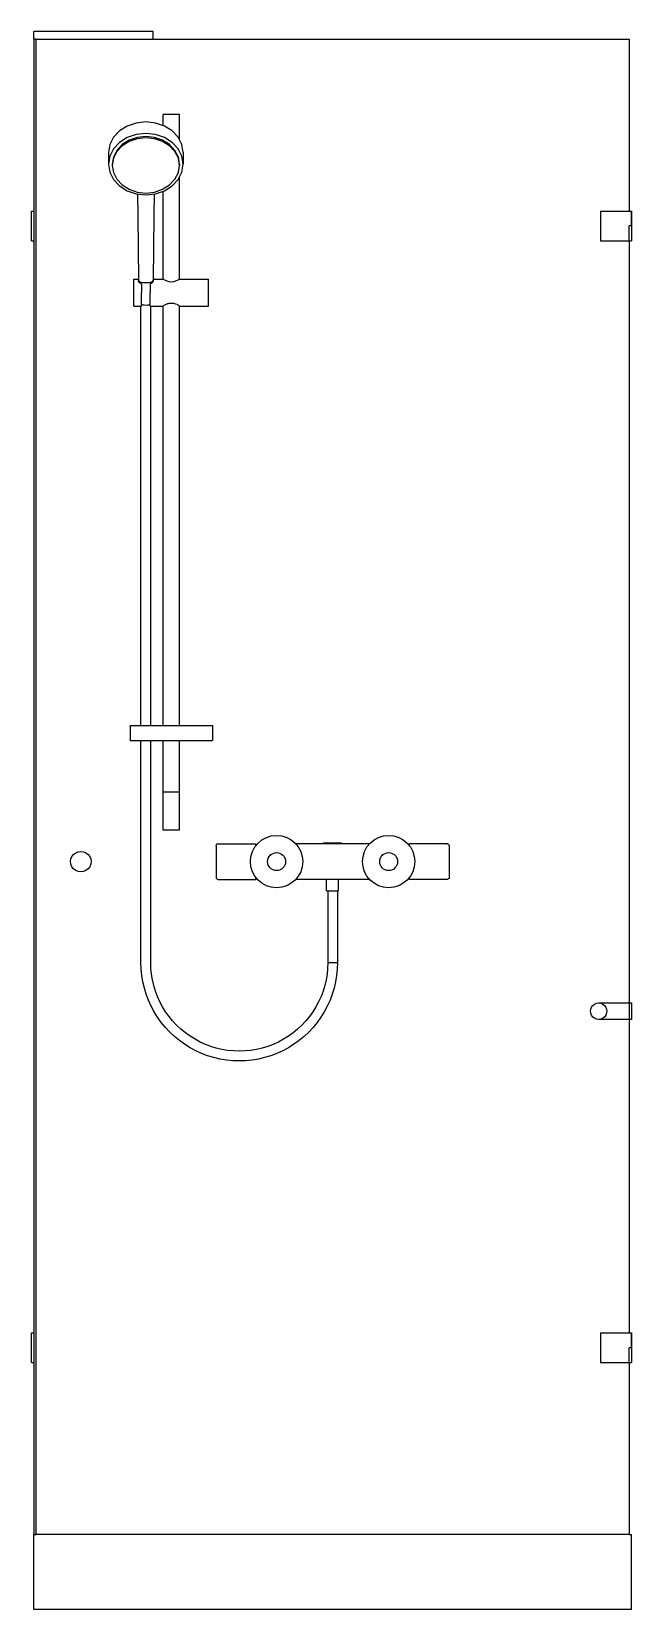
# Model space of a CAD drawing. Header units: millimetres. Extents: x -3 to 800, y 0 to 2110.
import ezdxf

# ---------------------------------------------------------------- set-up
doc = ezdxf.new("R2010")
doc.units = ezdxf.units.MM
doc.layers.add('ceco.net 364', color=7, linetype='Continuous')

msp = doc.modelspace()

# ---------------------------------------------------------------- linework, layer by layer
at = {"layer": 'ceco.net 364', "linetype": 'Continuous'}
for p, q in [((160, 2110), (0, 2110)), ((0, 2100), (0, 2110)), ((160, 2100), (160, 2110)), ((0, 2100), (0, 100)), ((3, 2100), (0, 2100)), ((3, 2100), (797, 2100)), ((3, 100), (3, 2100)), ((797, 2100), (797, 1870)), ((125, 1983.7), (114.6, 1977.1)), ((137.1, 1987.7), (125, 1983.7)), ((150, 1989.1), (137.1, 1987.7)), ((162.9, 1987.7), (150, 1989.1)), ((175, 1983.7), (162.9, 1987.7)), ((173.4, 1999), (173, 1999)), ((173, 1984.3), (173, 1999)), ((174.5, 1999), (173.4, 1999)), ((176.2, 1999), (174.5, 1999)), ((185.4, 1977.1), (175, 1983.7)), ((178.5, 1999), (176.2, 1999)), ((181.2, 1999), (178.5, 1999)), ((184, 1999), (181.2, 1999)), ((186.8, 1999), (184, 1999)), ((189.5, 1999), (186.8, 1999)), ((191.8, 1999), (189.5, 1999)), ((193.5, 1999), (191.8, 1999)), ((194.6, 1999), (193.5, 1999)), ((195, 1999), (194.6, 1999)), ((195, 1965.3), (195, 1999)), ((106.7, 1968.7), (101.7, 1958.8)), ((114.6, 1977.1), (106.7, 1968.7)), ((125, 1968.2), (114.6, 1961.7)), ((127.5, 1964.6), (118.2, 1958.8)), ((127.5, 1962.9), (118.2, 1957)), ((137.1, 1972.3), (125, 1968.2)), ((138.4, 1968.3), (127.5, 1964.6)), ((138.4, 1966.6), (127.5, 1962.9)), ((150, 1973.7), (137.1, 1972.3)), ((150, 1969.6), (138.4, 1968.3)), ((150, 1967.8), (138.4, 1966.6)), ((162.9, 1972.3), (150, 1973.7)), ((161.6, 1968.3), (150, 1969.6)), ((161.6, 1966.6), (150, 1967.8)), ((172.5, 1964.6), (161.6, 1968.3)), ((172.5, 1962.9), (161.6, 1966.6)), ((175, 1968.2), (162.9, 1972.3)), ((181.8, 1958.8), (172.5, 1964.6)), ((181.8, 1957), (172.5, 1962.9)), ((185.4, 1961.7), (175, 1968.2)), ((193.3, 1968.7), (185.4, 1977.1)), ((198.3, 1958.8), (193.3, 1968.7)), ((101.7, 1958.8), (100, 1948.2)), ((100, 1948.2), (100, 1948.1)), ((100, 1948.1), (100, 1932.7)), ((101.7, 1943.3), (100, 1932.7)), ((106.7, 1953.2), (101.7, 1943.3)), ((106.5, 1942.2), (105, 1932.7)), ((111, 1951.1), (106.5, 1942.2)), ((111, 1949.4), (106.5, 1940.5)), ((114.6, 1961.7), (106.7, 1953.2)), ((118.2, 1958.8), (111, 1951.1)), ((118.2, 1957), (111, 1949.4)), ((189, 1951.1), (181.8, 1958.8)), ((189, 1949.4), (181.8, 1957)), ((193.3, 1953.2), (185.4, 1961.7)), ((193.5, 1942.2), (189, 1951.1)), ((193.5, 1940.5), (189, 1949.4)), ((198.3, 1943.3), (193.3, 1953.2)), ((195, 1932.7), (193.5, 1942.2)), ((200, 1948.2), (198.3, 1958.8)), ((200, 1932.7), (198.3, 1943.3)), ((200, 1948.2), (200, 1948.1)), ((200, 1948.1), (200, 1932.7)), ((100, 1932.7), (101.7, 1922.1)), ((101.7, 1922.1), (106.7, 1912.2)), ((106.5, 1940.5), (105, 1931)), ((105, 1932.7), (105, 1931)), ((105, 1931), (106.5, 1921.4)), ((106.5, 1921.4), (111, 1912.5)), ((189, 1912.5), (193.5, 1921.4)), ((193.3, 1912.2), (198.3, 1922.1)), ((195, 1931), (193.5, 1940.5)), ((193.5, 1921.4), (195, 1931)), ((195, 1932.7), (195, 1931)), ((198.3, 1922.1), (200, 1932.7)), ((106.7, 1912.2), (114.6, 1903.7)), ((111, 1912.5), (118.2, 1904.9)), ((114.6, 1903.7), (125, 1897.2)), ((118.2, 1904.9), (127.5, 1899.1)), ((127.5, 1899.1), (138.4, 1895.4)), ((161.6, 1895.4), (172.5, 1899.1)), ((172.5, 1899.1), (181.8, 1904.9)), ((175, 1897.2), (185.4, 1903.7)), ((181.8, 1904.9), (189, 1912.5)), ((185.4, 1903.7), (193.3, 1912.2)), ((195, 1779), (195, 1915.6)), ((125, 1897.2), (137.1, 1893.1)), ((137.1, 1893.1), (150, 1891.7)), ((138.4, 1895.4), (150, 1894.1)), ((139, 1892.9), (139.5, 1863.4)), ((150, 1894.1), (161.6, 1895.4)), ((150, 1891.7), (162.9, 1893.1)), ((161, 1892.9), (160.5, 1863.4)), ((162.9, 1893.1), (175, 1897.2)), ((173, 1779), (173, 1896.5)), ((-3, 1870), (0, 1870)), ((-3, 1830), (-3, 1870)), ((139.5, 1863.4), (140, 1777.4)), ((160.5, 1863.4), (160, 1777.4)), ((758.5, 1870), (798.5, 1870)), ((758.5, 1870), (758.5, 1830)), ((798.5, 1870), (799.8, 1870)), ((799.8, 1870), (800, 1870)), ((799.8, 1870), (799.8, 1850)), ((800, 1870), (800, 1850)), ((798.5, 1850), (797, 1850)), ((797, 1830), (797, 1850)), ((798.9, 1850), (798.5, 1850)), ((799.2, 1850), (798.9, 1850)), ((799.4, 1850), (799.2, 1850)), ((799.8, 1850), (799.4, 1850)), ((800, 1850), (799.8, 1850)), ((800, 1850), (800, 1830)), ((-3, 1830), (0, 1830)), ((758.5, 1830), (797, 1830)), ((797, 1830), (797.7, 1830)), ((797, 1830), (797, 370)), ((797.7, 1830), (799.2, 1830)), ((799.2, 1830), (800, 1830)), ((134, 1779), (140, 1779)), ((134, 1778.4), (134, 1779)), ((134, 1776.6), (134, 1778.4)), ((134, 1773.7), (134, 1776.6)), ((134, 1770), (134, 1773.7)), ((140, 1777.4), (140.2, 1776.7)), ((140, 1777.2), (140, 1777.3)), ((140.2, 1776.6), (140, 1777.2)), ((140.2, 1776.7), (140.9, 1776)), ((140.3, 1776), (140.2, 1776.6)), ((141.3, 1774.4), (140.3, 1776)), ((140.9, 1776), (142.1, 1775.3)), ((142.2, 1773.7), (141.3, 1774.4)), ((141.5, 1774.3), (141.5, 1775.6)), ((142.1, 1775.3), (143.5, 1774.9)), ((142.9, 1772.9), (142.2, 1773.7)), ((144, 1772.2), (142.9, 1772.9)), ((143.5, 1774.9), (145.2, 1774.6)), ((145.2, 1774.6), (147, 1774.5)), ((147, 1774.5), (153, 1774.5)), ((153, 1774.5), (154.8, 1774.6)), ((154.8, 1774.6), (156.5, 1774.9)), ((157.1, 1772.9), (156, 1772.2)), ((156.5, 1774.9), (157.9, 1775.3)), ((157.8, 1773.7), (157.1, 1772.9)), ((158.7, 1774.4), (157.8, 1773.7)), ((157.9, 1775.3), (159.1, 1776)), ((158.5, 1774.3), (158.5, 1775.6)), ((159.7, 1776), (158.7, 1774.4)), ((159.1, 1776), (159.8, 1776.7)), ((159.8, 1776.6), (159.7, 1776)), ((159.8, 1776.7), (160, 1777.4)), ((160, 1777.2), (159.8, 1776.6)), ((160, 1779), (173, 1779)), ((160, 1777.3), (160, 1777.2)), ((173.4, 1778.6), (173, 1779)), ((174.1, 1778.4), (173.4, 1778.6)), ((174.5, 1778), (174.1, 1778.4)), ((176.2, 1777.1), (174.5, 1778)), ((177.8, 1776.6), (176.2, 1777.1)), ((178.5, 1776.2), (177.8, 1776.6)), ((181.2, 1775.3), (178.5, 1776.2)), ((184, 1775.1), (181.2, 1775.3)), ((186.8, 1775.3), (184, 1775.1)), ((189.5, 1776.2), (186.8, 1775.3)), ((190.2, 1776.6), (189.5, 1776.2)), ((191.8, 1777.1), (190.2, 1776.6)), ((193.5, 1778), (191.8, 1777.1)), ((193.9, 1778.4), (193.5, 1778)), ((194.6, 1778.6), (193.9, 1778.4)), ((195, 1779), (194.6, 1778.6)), ((195, 1779), (234, 1779)), ((234, 1778.4), (234, 1779)), ((234, 1776.6), (234, 1778.4)), ((234, 1773.7), (234, 1776.6)), ((234, 1770), (234, 1773.7)), ((134, 1765.7), (134, 1770)), ((134, 1761), (134, 1765.7)), ((134, 1756.3), (134, 1761)), ((134, 1752), (134, 1756.3)), ((134, 1748.3), (134, 1752)), ((144, 1772.2), (144, 1770)), ((144, 1770), (144, 1765.7)), ((144, 1765.7), (144, 1761)), ((144, 1756.3), (144, 1761)), ((144, 1752), (144, 1756.3)), ((144, 1748.3), (144, 1752)), ((156, 1772.2), (156, 1770)), ((156, 1770), (156, 1765.7)), ((156, 1765.7), (156, 1761)), ((156, 1756.3), (156, 1761)), ((156, 1752), (156, 1756.3)), ((156, 1748.3), (156, 1752)), ((234, 1765.7), (234, 1770)), ((234, 1761), (234, 1765.7)), ((234, 1756.3), (234, 1761)), ((234, 1752), (234, 1756.3)), ((234, 1748.3), (234, 1752)), ((134, 1745.4), (134, 1748.3)), ((134, 1743.6), (134, 1745.4)), ((134, 1743), (134, 1743.6)), ((134, 1743), (143.6, 1743)), ((143.4, 1724.7), (143.5, 1743)), ((144, 1743), (143.6, 1743)), ((144, 1745.4), (144, 1748.3)), ((144, 1743.6), (144, 1745.4)), ((145.8, 1744.3), (144, 1744.9)), ((144, 1743), (144, 1743.6)), ((147.8, 1743.9), (145.8, 1744.3)), ((150, 1743.8), (147.8, 1743.9)), ((152.2, 1743.9), (150, 1743.8)), ((154.2, 1744.3), (152.2, 1743.9)), ((156, 1744.9), (154.2, 1744.3)), ((156, 1745.4), (156, 1748.3)), ((156, 1743.6), (156, 1745.4)), ((156, 1743), (156, 1743.6)), ((156, 1743), (156.4, 1743)), ((156.4, 1743), (173, 1743)), ((156.6, 1724.7), (156.5, 1743)), ((173, 1743), (173.4, 1743.4)), ((173, 1182), (173, 1743)), ((173.4, 1743.4), (174.1, 1743.6)), ((174.5, 1744), (174.1, 1743.6)), ((174.5, 1744), (176.2, 1744.9)), ((176.2, 1744.9), (177.8, 1745.4)), ((178.5, 1745.8), (177.8, 1745.4)), ((178.5, 1745.8), (181.2, 1746.7)), ((181.2, 1746.7), (184, 1746.9)), ((184, 1746.9), (186.8, 1746.7)), ((186.8, 1746.7), (189.5, 1745.8)), ((189.5, 1745.8), (190.2, 1745.4)), ((191.8, 1744.9), (190.2, 1745.4)), ((191.8, 1744.9), (193.5, 1744)), ((193.5, 1744), (193.9, 1743.6)), ((194.6, 1743.4), (193.9, 1743.6)), ((194.6, 1743.4), (195, 1743)), ((195, 1182), (195, 1743)), ((195, 1743), (234, 1743)), ((234, 1745.4), (234, 1748.3)), ((234, 1743.6), (234, 1745.4)), ((234, 1743), (234, 1743.6)), ((143.5, 1639), (143.4, 1724.7)), ((156.5, 1639), (156.6, 1724.7)), ((143.5, 1532.5), (143.5, 1639)), ((156.5, 1532.5), (156.5, 1639)), ((143.5, 1426), (143.5, 1532.5)), ((156.5, 1426), (156.5, 1532.5)), ((143.5, 1319.5), (143.5, 1426)), ((156.5, 1319.5), (156.5, 1426)), ((143.5, 1213), (143.5, 1319.5)), ((156.5, 1213), (156.5, 1319.5)), ((143.5, 1182), (143.5, 1213)), ((156.5, 1182), (156.5, 1213)), ((129, 1182), (129, 1162)), ((129, 1182), (130.7, 1182)), ((130.7, 1182), (136.1, 1182)), ((136.1, 1182), (144.9, 1182)), ((144.9, 1182), (156.3, 1182)), ((156.3, 1182), (169.7, 1182)), ((169.7, 1182), (184, 1182)), ((184, 1182), (198.3, 1182)), ((198.3, 1182), (211.7, 1182)), ((211.7, 1182), (223.1, 1182)), ((223.1, 1182), (231.9, 1182)), ((231.9, 1182), (237.3, 1182)), ((237.3, 1182), (239, 1182)), ((239, 1182), (239, 1162)), ((129, 1162), (130.7, 1162)), ((130.7, 1162), (136.1, 1162)), ((136.1, 1162), (144.9, 1162)), ((143.5, 1106.5), (143.5, 1162)), ((144.9, 1162), (156.3, 1162)), ((156.3, 1162), (169.7, 1162)), ((156.5, 1106.5), (156.5, 1162)), ((169.7, 1162), (184, 1162)), ((173, 1093), (173, 1162)), ((184, 1162), (198.3, 1162)), ((195, 1093), (195, 1162)), ((198.3, 1162), (211.7, 1162)), ((211.7, 1162), (223.1, 1162)), ((223.1, 1162), (231.9, 1162)), ((231.9, 1162), (237.3, 1162)), ((237.3, 1162), (239, 1162)), ((143.5, 1000), (143.5, 1106.5)), ((156.5, 1000), (156.5, 1106.5)), ((173.4, 1093), (173, 1093)), ((173, 1042), (173, 1093)), ((174.5, 1093), (173.4, 1093)), ((176.2, 1093), (174.5, 1093)), ((178.5, 1093), (176.2, 1093)), ((181.2, 1093), (178.5, 1093)), ((184, 1093), (181.2, 1093)), ((186.8, 1093), (184, 1093)), ((189.5, 1093), (186.8, 1093)), ((191.8, 1093), (189.5, 1093)), ((193.5, 1093), (191.8, 1093)), ((194.6, 1093), (193.5, 1093)), ((195, 1093), (194.6, 1093)), ((195, 1042), (195, 1093)), ((173.4, 1042), (173, 1042)), ((174.5, 1042), (173.4, 1042)), ((176.2, 1042), (174.5, 1042)), ((178.5, 1042), (176.2, 1042)), ((181.2, 1042), (178.5, 1042)), ((184, 1042), (181.2, 1042)), ((186.8, 1042), (184, 1042)), ((189.5, 1042), (186.8, 1042)), ((191.8, 1042), (189.5, 1042)), ((193.5, 1042), (191.8, 1042)), ((194.6, 1042), (193.5, 1042)), ((195, 1042), (194.6, 1042)), ((56.1, 1011.9), (59.4, 1013.3)), ((59.4, 1013.3), (63, 1013.7)), ((63, 1013.7), (66.6, 1013.3)), ((66.6, 1013.3), (69.9, 1011.9)), ((244, 1021.2), (244.2, 1022)), ((244, 1021.2), (244, 1020.9)), ((244, 1020.9), (244, 1019.5)), ((244, 1019.5), (244, 1016.8)), ((244, 1016.8), (244, 1013)), ((244, 1013), (244, 1008.2)), ((244.6, 1022.7), (244.2, 1022)), ((244.6, 1022.7), (245.2, 1023.2)), ((245.9, 1023.6), (245.2, 1023.2)), ((245.9, 1023.6), (246.6, 1023.8)), ((247, 1023.9), (246.6, 1023.8)), ((247, 1023.9), (297, 1023.9)), ((297, 1022.4), (297, 1023.9)), ((298.9, 1023), (297, 1023)), ((297, 1020.5), (297, 1022.4)), ((299, 1023.1), (299, 1024)), ((299.7, 1024), (299, 1024)), ((449.7, 1024), (350.3, 1024)), ((388, 1025), (388.4, 1025)), ((388, 1024), (388, 1025)), ((388.4, 1025), (389.6, 1025)), ((389.6, 1025), (391.5, 1025)), ((391.5, 1025), (394, 1025)), ((394, 1025), (396.9, 1025)), ((396.9, 1025), (400, 1025)), ((400, 1025), (403.1, 1025)), ((403.1, 1025), (406, 1025)), ((406, 1025), (408.5, 1025)), ((408.5, 1025), (410.4, 1025)), ((410.4, 1025), (411.6, 1025)), ((411.6, 1025), (412, 1025)), ((412, 1024), (412, 1025)), ((501, 1024), (500.3, 1024)), ((501, 1023.1), (501, 1024)), ((501.1, 1023), (503, 1023)), ((553, 1023.9), (503, 1023.9)), ((503, 1022.4), (503, 1023.9)), ((503, 1020.5), (503, 1022.4)), ((553, 1023.9), (553.4, 1023.8)), ((554.1, 1023.6), (553.4, 1023.8)), ((554.1, 1023.6), (554.8, 1023.2)), ((555.4, 1022.7), (554.8, 1023.2)), ((555.4, 1022.7), (555.8, 1022)), ((556, 1021.2), (555.8, 1022)), ((556, 1021.2), (556, 1020.9)), ((556, 1020.9), (556, 1019.5)), ((556, 1019.5), (556, 1016.8)), ((556, 1016.8), (556, 1013)), ((556, 1013), (556, 1008.2)), ((49.3, 1000), (49.7, 1003.6)), ((49.7, 996.4), (49.3, 1000)), ((49.7, 1003.6), (51.1, 1006.9)), ((51.1, 993.1), (49.7, 996.4)), ((51.1, 1006.9), (53.3, 1009.7)), ((53.3, 990.3), (51.1, 993.1)), ((53.3, 1009.7), (56.1, 1011.9)), ((69.9, 1011.9), (72.7, 1009.7)), ((72.7, 1009.7), (74.9, 1006.9)), ((74.9, 993.1), (72.7, 990.3)), ((74.9, 1006.9), (76.3, 1003.6)), ((76.3, 996.4), (74.9, 993.1)), ((76.3, 1003.6), (76.7, 1000)), ((76.7, 1000), (76.3, 996.4)), ((143.5, 864.9), (143.5, 1000)), ((156.5, 865.1), (156.5, 1000)), ((244, 1008.2), (244, 1002.8)), ((244, 1002.8), (244, 997.2)), ((244, 997.2), (244, 991.8)), ((244, 991.8), (244, 987)), ((556, 1008.2), (556, 1002.8)), ((556, 1002.8), (556, 997.2)), ((556, 997.2), (556, 991.8)), ((556, 991.8), (556, 987)), ((56.1, 988.1), (53.3, 990.3)), ((59.4, 986.7), (56.1, 988.1)), ((63, 986.3), (59.4, 986.7)), ((66.6, 986.7), (63, 986.3)), ((69.9, 988.1), (66.6, 986.7)), ((72.7, 990.3), (69.9, 988.1)), ((244, 987), (244, 983.2)), ((244, 983.2), (244, 980.5)), ((244, 980.5), (244, 979.1)), ((244, 979.1), (244, 978.8)), ((244, 978.8), (244.2, 978)), ((244.2, 978), (244.6, 977.3)), ((244.6, 977.3), (245.2, 976.8)), ((245.2, 976.8), (245.9, 976.4)), ((245.9, 976.4), (246.6, 976.2)), ((246.6, 976.2), (247, 976.1)), ((247, 976.1), (297, 976.1)), ((297, 977.6), (297, 979.5)), ((297, 976.1), (297, 977.6)), ((298.9, 977), (297, 977)), ((299, 976), (299, 976.9)), ((299.7, 976), (299, 976)), ((449.7, 976), (350.3, 976)), ((392, 961), (392, 976)), ((408, 961), (408, 976)), ((501, 976), (500.3, 976)), ((501, 976), (501, 976.9)), ((501.1, 977), (503, 977)), ((503, 977.6), (503, 979.5)), ((503, 976.1), (503, 977.6)), ((553, 976.1), (503, 976.1)), ((553.4, 976.2), (553, 976.1)), ((554.1, 976.4), (553.4, 976.2)), ((554.8, 976.8), (554.1, 976.4)), ((555.4, 977.3), (554.8, 976.8)), ((555.8, 978), (555.4, 977.3)), ((556, 978.8), (555.8, 978)), ((556, 987), (556, 983.2)), ((556, 983.2), (556, 980.5)), ((556, 980.5), (556, 979.1)), ((556, 979.1), (556, 978.8)), ((392, 961), (392.3, 961)), ((392.3, 961), (393.1, 961)), ((393.1, 961), (394.3, 961)), ((393.5, 961), (393.5, 957.1)), ((393.5, 957.1), (393.5, 942.1)), ((393.5, 957.1), (393.5, 942.1)), ((394.3, 961), (396, 961)), ((396, 961), (397.9, 961)), ((397.9, 961), (400, 961)), ((400, 961), (402.1, 961)), ((402.1, 961), (404, 961)), ((404, 961), (405.7, 961)), ((405.7, 961), (406.9, 961)), ((406.5, 961), (406.5, 957.1)), ((406.5, 957.1), (406.5, 942.1)), ((406.5, 957.1), (406.5, 942.1)), ((406.9, 961), (407.7, 961)), ((407.7, 961), (408, 961)), ((393.5, 942.1), (393.5, 927.1)), ((406.5, 942.1), (406.5, 927.1)), ((393.5, 927.1), (393.5, 907.1)), ((406.5, 927.1), (406.5, 907.1)), ((393.5, 907.1), (393.5, 865.1)), ((406.5, 907.1), (406.5, 864.9)), ((156.8, 857.2), (156.5, 865.1)), ((393.5, 865.1), (393.2, 857.2)), ((393.5, 865.1), (393.7, 865.1)), ((393.7, 865.1), (394.4, 865.1)), ((143.8, 856.4), (143.5, 864.9)), ((144.6, 847.8), (143.8, 856.4)), ((146, 839.3), (144.6, 847.8)), ((157.5, 849.5), (156.8, 857.2)), ((158.8, 841.9), (157.5, 849.5)), ((392.5, 849.5), (391.2, 841.9)), ((393.2, 857.2), (392.5, 849.5)), ((394.4, 865.1), (395.4, 865.1)), ((395.4, 865.1), (396.7, 865.1)), ((396.7, 865.1), (398.3, 865)), ((398.3, 865), (400, 865)), ((400, 865), (401.7, 865)), ((401.7, 865), (403.2, 864.9)), ((403.2, 864.9), (404.6, 864.9)), ((405.4, 847.8), (404, 839.3)), ((404.6, 864.9), (405.6, 864.9)), ((406.2, 856.4), (405.4, 847.8)), ((405.6, 864.9), (406.3, 864.9)), ((406.5, 864.9), (406.2, 856.4)), ((406.3, 864.9), (406.5, 864.9)), ((148, 831), (146, 839.3)), ((150.5, 822.7), (148, 831)), ((160.5, 834.3), (158.8, 841.9)), ((162.8, 826.9), (160.5, 834.3)), ((165.5, 819.7), (162.8, 826.9)), ((387.2, 826.9), (384.5, 819.7)), ((389.5, 834.3), (387.2, 826.9)), ((391.2, 841.9), (389.5, 834.3)), ((402, 831), (399.5, 822.7)), ((404, 839.3), (402, 831)), ((153.5, 814.7), (150.5, 822.7)), ((157.1, 806.8), (153.5, 814.7)), ((161.1, 799.2), (157.1, 806.8)), ((168.7, 812.6), (165.5, 819.7)), ((172.4, 805.8), (168.7, 812.6)), ((176.5, 799.2), (172.4, 805.8)), ((377.6, 805.8), (373.5, 799.2)), ((381.3, 812.6), (377.6, 805.8)), ((384.5, 819.7), (381.3, 812.6)), ((392.9, 806.8), (388.9, 799.2)), ((396.5, 814.7), (392.9, 806.8)), ((399.5, 822.7), (396.5, 814.7)), ((745, 800), (745.4, 802.8)), ((745.4, 802.8), (746.5, 805.5)), ((746.5, 805.5), (748.2, 807.8)), ((748.2, 807.8), (750.5, 809.5)), ((750.5, 809.5), (753.2, 810.6)), ((753.2, 810.6), (756, 811)), ((756, 811), (800, 811)), ((756, 811), (758.8, 810.6)), ((758.8, 810.6), (761.5, 809.5)), ((761.5, 809.5), (763.8, 807.8)), ((763.8, 807.8), (765.5, 805.5)), ((765.5, 805.5), (766.6, 802.8)), ((766.6, 802.8), (767, 800)), ((800, 811), (800, 789)), ((165.7, 791.9), (161.1, 799.2)), ((170.7, 784.9), (165.7, 791.9)), ((176.1, 778.3), (170.7, 784.9)), ((181, 792.9), (176.5, 799.2)), ((185.9, 786.9), (181, 792.9)), ((191.2, 781.2), (185.9, 786.9)), ((196.9, 775.9), (191.2, 781.2)), ((358.8, 781.2), (353.1, 775.9)), ((364.1, 786.9), (358.8, 781.2)), ((369, 792.9), (364.1, 786.9)), ((373.5, 799.2), (369, 792.9)), ((379.3, 784.9), (373.9, 778.3)), ((384.3, 791.9), (379.3, 784.9)), ((388.9, 799.2), (384.3, 791.9)), ((745.4, 797.2), (745, 800)), ((746.5, 794.5), (745.4, 797.2)), ((748.2, 792.2), (746.5, 794.5)), ((750.5, 790.5), (748.2, 792.2)), ((753.2, 789.4), (750.5, 790.5)), ((756, 789), (753.2, 789.4)), ((758.8, 789.4), (756, 789)), ((800, 789), (756, 789)), ((761.5, 790.5), (758.8, 789.4)), ((763.8, 792.2), (761.5, 790.5)), ((765.5, 794.5), (763.8, 792.2)), ((766.6, 797.2), (765.5, 794.5)), ((767, 800), (766.6, 797.2)), ((182, 772), (176.1, 778.3)), ((188.3, 766.1), (182, 772)), ((194.9, 760.7), (188.3, 766.1)), ((201.9, 755.7), (194.9, 760.7)), ((202.9, 771), (196.9, 775.9)), ((209.2, 766.5), (202.9, 771)), ((215.8, 762.4), (209.2, 766.5)), ((222.6, 758.7), (215.8, 762.4)), ((334.2, 762.4), (327.4, 758.7)), ((340.8, 766.5), (334.2, 762.4)), ((347.1, 771), (340.8, 766.5)), ((353.1, 775.9), (347.1, 771)), ((355.1, 760.7), (348.1, 755.7)), ((361.7, 766.1), (355.1, 760.7)), ((368, 772), (361.7, 766.1)), ((373.9, 778.3), (368, 772)), ((209.2, 751.1), (201.9, 755.7)), ((216.8, 747.1), (209.2, 751.1)), ((224.7, 743.5), (216.8, 747.1)), ((229.7, 755.5), (222.6, 758.7)), ((232.7, 740.5), (224.7, 743.5)), ((236.9, 752.8), (229.7, 755.5)), ((241, 738), (232.7, 740.5)), ((244.3, 750.5), (236.9, 752.8)), ((251.9, 748.8), (244.3, 750.5)), ((259.5, 747.5), (251.9, 748.8)), ((267.2, 746.8), (259.5, 747.5)), ((275, 746.5), (267.2, 746.8)), ((282.8, 746.8), (275, 746.5)), ((290.5, 747.5), (282.8, 746.8)), ((298.1, 748.8), (290.5, 747.5)), ((305.7, 750.5), (298.1, 748.8)), ((313.1, 752.8), (305.7, 750.5)), ((317.3, 740.5), (309, 738)), ((320.3, 755.5), (313.1, 752.8)), ((325.3, 743.5), (317.3, 740.5)), ((327.4, 758.7), (320.3, 755.5)), ((333.2, 747.1), (325.3, 743.5)), ((340.8, 751.1), (333.2, 747.1)), ((348.1, 755.7), (340.8, 751.1)), ((249.3, 736), (241, 738)), ((257.8, 734.6), (249.3, 736)), ((266.4, 733.8), (257.8, 734.6)), ((275, 733.5), (266.4, 733.8)), ((283.6, 733.8), (275, 733.5)), ((292.2, 734.6), (283.6, 733.8)), ((300.7, 736), (292.2, 734.6)), ((309, 738), (300.7, 736)), ((-3, 370), (0, 370)), ((-3, 330), (-3, 370)), ((758.5, 370), (798.5, 370)), ((758.5, 370), (758.5, 330)), ((798.5, 370), (799.8, 370)), ((799.8, 370), (800, 370)), ((799.8, 370), (799.8, 350)), ((800, 370), (800, 350)), ((798.5, 350), (797, 350)), ((797, 330), (797, 350)), ((798.9, 350), (798.5, 350)), ((799.2, 350), (798.9, 350)), ((799.4, 350), (799.2, 350)), ((799.8, 350), (799.4, 350)), ((800, 350), (799.8, 350)), ((800, 350), (800, 330)), ((-3, 330), (0, 330)), ((758.5, 330), (797, 330)), ((797, 330), (797.7, 330)), ((797, 330), (797, 100)), ((797.7, 330), (799.2, 330)), ((799.2, 330), (800, 330)), ((0, 100), (3, 100)), ((0, 0), (0, 100)), ((797, 100), (3, 100)), ((797, 100), (800, 100)), ((800, 0), (800, 100)), ((800, 0), (0, 0))]:
    msp.add_line(p, q, dxfattribs=at)
at = {"layer": 'ceco.net 364'}
for centre, radius in [((325, 1000), 35), ((475, 1000), 35), ((325, 1000), 12), ((475, 1000), 12)]:
    msp.add_circle(centre, radius, dxfattribs=at)

doc.saveas('drawing.dxf')
